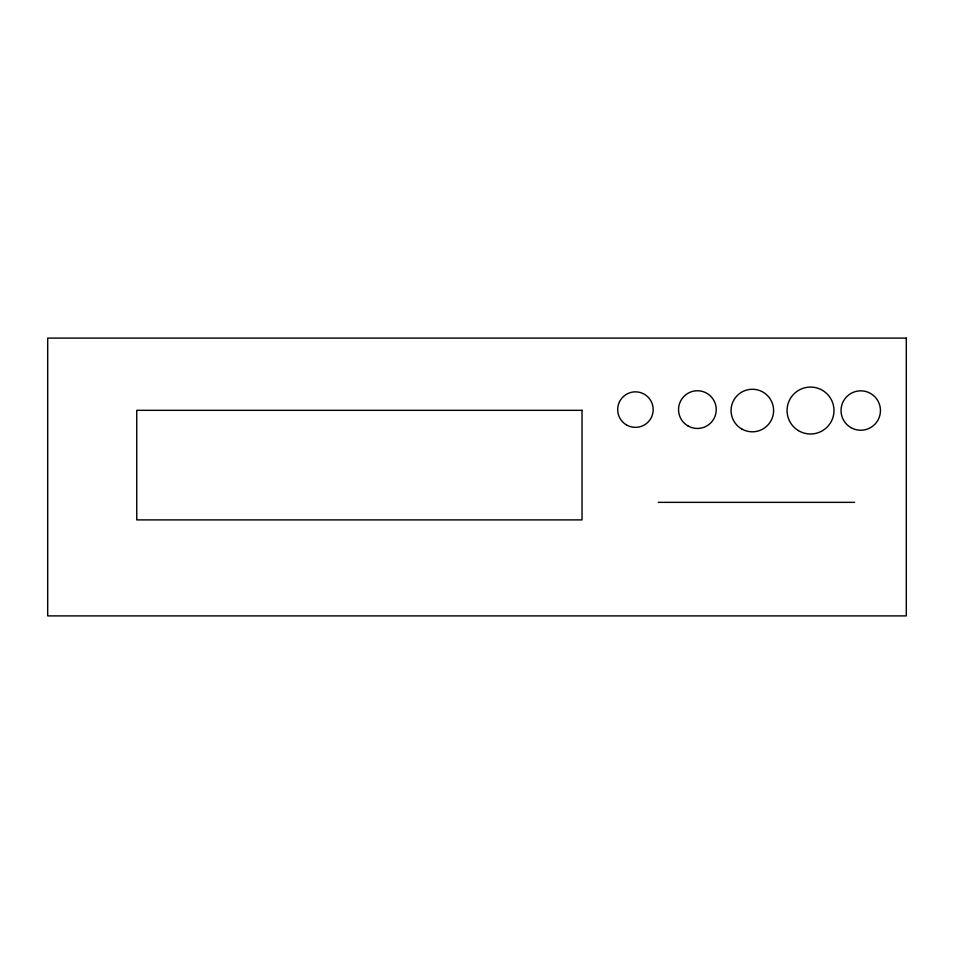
<?xml version="1.0" encoding="UTF-8"?>
<svg xmlns="http://www.w3.org/2000/svg" width="954" height="954" viewBox="0 0 954 954"><rect width="100%" height="100%" fill="white"/><g stroke="black" fill="none" stroke-linecap="round" stroke-linejoin="round"><path stroke-width="1.43" d="M658.248 502.353L854.617 502.353M906.3 338.098L47.7 338.098L47.7 615.902L906.3 615.902L906.3 338.098M582.035 410.327L136.756 410.327L136.756 519.894L582.035 519.894L582.035 410.327M626.563 424.971A17.744 17.744 0 0 0 653.192 409.6A17.744 17.744 0 0 0 626.563 394.229A17.744 17.744 0 0 0 626.563 424.971M687.965 425.925A18.841 18.841 0 0 0 716.239 409.6A18.841 18.841 0 0 0 687.965 393.286A18.841 18.841 0 0 0 687.965 425.925M741.711 428.954A21.262 21.262 0 0 0 773.611 410.542A21.262 21.262 0 0 0 741.711 392.118A21.262 21.262 0 0 0 741.711 428.954M798.331 430.576A23.456 23.456 0 0 0 833.975 411.079A23.456 23.456 0 0 0 799.261 389.959A23.456 23.456 0 0 0 798.331 430.576M850.896 427.595A19.7 19.7 0 0 0 880.447 410.542A19.7 19.7 0 0 0 850.896 393.477A19.7 19.7 0 0 0 850.896 427.595"/></g></svg>
